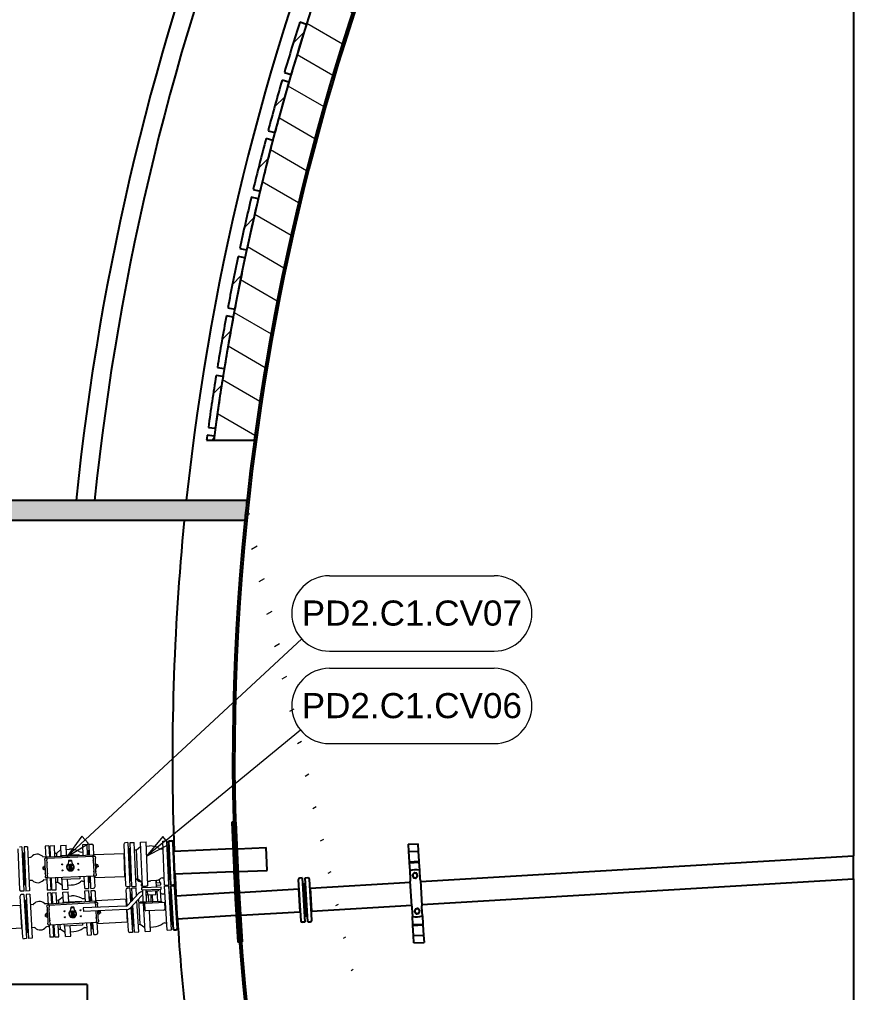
# Model space of a CAD drawing. Header units: millimetres. Extents: x 0 to 157650, y 0 to 89100.
# Drawn here: x 98378 to 110838, y 59330 to 73861 of the extents above; entities that cross this region are included whole.
import ezdxf

# ---------------------------------------------------------------- set-up
doc = ezdxf.new("R2010")
doc.units = ezdxf.units.MM
doc.header["$LTSCALE"] = 150
for name, color, linetype, lineweight in [('Hatch', 7, 'Continuous', 18), ('Symbol', 7, 'Continuous', 18), ('Visible', 7, 'Continuous', 25)]:
    doc.layers.add(name, color=color, linetype=linetype, lineweight=lineweight)
doc.layers.add('P_Biomass (BM)', color=150, linetype='Continuous', lineweight=18, true_color=0x007fff)
doc.styles.add('Note Text', font='arial.ttf')
pattern_1 = [(30.00002, (0, 0), (-238.1252, 412.4445), [])]
pattern_2 = [(45, (0, 0), (-336.7596, 336.7596), [])]

# ---------------------------------------------------------------- blocks, each defined once
blk = doc.blocks.new('Balloon28')
at = {"layer": 'Symbol'}
for p, q in [((686.726, 427.81), (703.137, 427.81)), ((670.456, 410.688), (683.831, 421.68)), ((686.726, 420.31), (703.137, 420.31)), ((670.139, 411.074), (668.525, 409.1)), ((670.774, 410.301), (670.139, 411.074)), ((670.456, 410.688), (668.525, 409.1)), ((668.525, 409.1), (670.774, 410.301))]:
    blk.add_line(p, q, dxfattribs=at)
at = {"layer": 'Symbol', "flags": 128}
blk.add_lwpolyline([(670.139, 411.074), (668.525, 409.1), (670.774, 410.301), (670.139, 411.074)], dxfattribs=at)
at = {"layer": 'Symbol'}
for centre, start, end in [((686.726, 424.06), 90, 270), ((703.137, 424.06), 270, 90)]:
    blk.add_arc(centre, 3.75, start, end, dxfattribs=at)
blk.add_solid([(670.139, 411.074), (668.525, 409.1), (670.774, 410.301), (670.139, 411.074)], dxfattribs=at)
at = {"layer": 'Symbol', "insert": (694.932, 424.08), "char_height": 2.5, "attachment_point": 5, "style": 'Note Text'}
blk.add_mtext('PD2.C1.CV06', dxfattribs=at)
blk = doc.blocks.new('Balloon29')
at = {"layer": 'Symbol'}
for p, q in [((686.726, 437.025), (703.137, 437.025)), ((662.395, 410.739), (683.983, 430.735)), ((686.726, 429.525), (703.137, 429.525)), ((662.055, 411.106), (660.561, 409.041)), ((662.734, 410.373), (662.055, 411.106)), ((662.395, 410.739), (660.561, 409.041)), ((660.561, 409.041), (662.734, 410.373))]:
    blk.add_line(p, q, dxfattribs=at)
at = {"layer": 'Symbol', "flags": 128}
blk.add_lwpolyline([(662.055, 411.106), (660.561, 409.041), (662.734, 410.373), (662.055, 411.106)], dxfattribs=at)
at = {"layer": 'Symbol'}
for centre, start, end in [((686.726, 433.275), 90, 270), ((703.137, 433.275), 270, 90)]:
    blk.add_arc(centre, 3.75, start, end, dxfattribs=at)
blk.add_solid([(662.055, 411.106), (660.561, 409.041), (662.734, 410.373), (662.055, 411.106)], dxfattribs=at)
at = {"layer": 'Symbol', "insert": (694.932, 433.296), "char_height": 2.5, "attachment_point": 5, "style": 'Note Text'}
blk.add_mtext('PD2.C1.CV07', dxfattribs=at)

msp = doc.modelspace()

# ---------------------------------------------------------------- hatches: boundary and pattern name
at = {"layer": 'Hatch'}
h = msp.add_hatch(dxfattribs=at)
h.set_pattern_fill('ANSI31', color=256, scale=3810, angle=105.0002, style=0)
h.set_pattern_definition([(150.00025, (0, 0), (-238.1232, -412.4456), [])])
edge = h.paths.add_edge_path()
edge.add_line((101280, 67580), (101886, 67580))
edge.add_ellipse((137413, 62780), major_axis=(-35527, 4800), ratio=1, start_angle=327.8311, end_angle=360, ccw=False)
edge.add_line((109895, 85758), (109118, 85758))
edge.add_ellipse((137413, 62780), major_axis=(-22978, -28295), ratio=1, start_angle=270, end_angle=270.0533)
edge.add_ellipse((137413, 62780), major_axis=(-22952, -28316), ratio=1, start_angle=270, end_angle=270.1886)
edge.add_ellipse((137413, 62780), major_axis=(-22859, -28392), ratio=1, start_angle=270, end_angle=271.2287)
edge.add_ellipse((137413, 62780), major_axis=(-22245, -28875), ratio=1, start_angle=270, end_angle=270.1886)
edge.add_ellipse((137413, 62780), major_axis=(-22149, -28948), ratio=1, start_angle=270, end_angle=271.2287)
edge.add_ellipse((137413, 62780), major_axis=(-21524, -29417), ratio=1, start_angle=270, end_angle=270.1886)
edge.add_ellipse((137413, 62780), major_axis=(-21427, -29487), ratio=1, start_angle=270, end_angle=271.2287)
edge.add_ellipse((137413, 62780), major_axis=(-20789, -29940), ratio=1, start_angle=270, end_angle=270.1886)
edge.add_ellipse((137413, 62780), major_axis=(-30008, 20691), ratio=1, start_angle=0, end_angle=1.2287)
edge.add_ellipse((137413, 62780), major_axis=(-30445, 20043), ratio=1, start_angle=0, end_angle=0.1886)
edge.add_ellipse((137413, 62780), major_axis=(-19942, -30511), ratio=1, start_angle=270, end_angle=271.2287)
edge.add_ellipse((137413, 62780), major_axis=(-19283, -30931), ratio=1, start_angle=270, end_angle=270.1886)
edge.add_ellipse((137413, 62780), major_axis=(-19181, -30995), ratio=1, start_angle=270, end_angle=271.2287)
edge.add_ellipse((137413, 62780), major_axis=(-31399, 18512), ratio=1, start_angle=0, end_angle=0.1886)
edge.add_ellipse((137413, 62780), major_axis=(-18409, -31460), ratio=1, start_angle=270, end_angle=271.2287)
edge.add_ellipse((137413, 62780), major_axis=(-17730, -31847), ratio=1, start_angle=270, end_angle=270.1886)
edge.add_ellipse((137413, 62780), major_axis=(-17625, -31905), ratio=1, start_angle=270, end_angle=271.2287)
edge.add_ellipse((137413, 62780), major_axis=(-16937, -32276), ratio=1, start_angle=270, end_angle=270.1886)
edge.add_ellipse((137413, 62780), major_axis=(-16831, -32332), ratio=1, start_angle=270, end_angle=271.2287)
edge.add_ellipse((137413, 62780), major_axis=(-16133, -32685), ratio=1, start_angle=270, end_angle=270.1886)
edge.add_ellipse((137413, 62780), major_axis=(-16026, -32738), ratio=1, start_angle=270, end_angle=271.2287)
edge.add_ellipse((137413, 62780), major_axis=(-15320, -33074), ratio=1, start_angle=270, end_angle=270.1886)
edge.add_ellipse((137413, 62780), major_axis=(-15211, -33124), ratio=1, start_angle=270, end_angle=271.2287)
edge.add_ellipse((137413, 62780), major_axis=(-33443, 14497), ratio=1, start_angle=0, end_angle=0.1886)
edge.add_ellipse((137413, 62780), major_axis=(-14387, -33491), ratio=1, start_angle=270, end_angle=271.2287)
edge.add_ellipse((137413, 62780), major_axis=(-13666, -33791), ratio=1, start_angle=270, end_angle=270.1886)
edge.add_ellipse((137413, 62780), major_axis=(-13554, -33836), ratio=1, start_angle=270, end_angle=271.2287)
edge.add_ellipse((137413, 62780), major_axis=(-12826, -34119), ratio=1, start_angle=270, end_angle=270.1886)
edge.add_ellipse((137413, 62780), major_axis=(-12713, -34161), ratio=1, start_angle=270, end_angle=271.2287)
edge.add_ellipse((137413, 62780), major_axis=(-11978, -34426), ratio=1, start_angle=270, end_angle=270.1886)
edge.add_ellipse((137413, 62780), major_axis=(-11864, -34465), ratio=1, start_angle=270, end_angle=271.2287)
edge.add_ellipse((137413, 62780), major_axis=(-11123, -34712), ratio=1, start_angle=270, end_angle=270.1886)
edge.add_ellipse((137413, 62780), major_axis=(-11008, -34748), ratio=1, start_angle=270, end_angle=271.2287)
edge.add_ellipse((137413, 62780), major_axis=(-10261, -34976), ratio=1, start_angle=270, end_angle=270.1886)
edge.add_ellipse((137413, 62780), major_axis=(-10145, -35010), ratio=1, start_angle=270, end_angle=271.2287)
edge.add_ellipse((137413, 62780), major_axis=(-9392, -35219), ratio=1, start_angle=270, end_angle=270.1886)
edge.add_ellipse((137413, 62780), major_axis=(-9276, -35250), ratio=1, start_angle=270, end_angle=271.2287)
edge.add_ellipse((137413, 62780), major_axis=(-35441, 8518), ratio=1, start_angle=0, end_angle=0.1886)
edge.add_ellipse((137413, 62780), major_axis=(-8402, -35468), ratio=1, start_angle=270, end_angle=271.2287)
edge.add_ellipse((137413, 62780), major_axis=(-7639, -35640), ratio=1, start_angle=270, end_angle=270.1886)
edge.add_ellipse((137413, 62780), major_axis=(-35665, 7522), ratio=1, start_angle=0, end_angle=1.2287)
edge.add_ellipse((137413, 62780), major_axis=(-35819, 6755), ratio=1, start_angle=0, end_angle=0.1886)
edge.add_ellipse((137413, 62780), major_axis=(-6637, -35841), ratio=1, start_angle=270, end_angle=271.2287)
edge.add_ellipse((137413, 62780), major_axis=(-5867, -35975), ratio=1, start_angle=270, end_angle=270.1886)
edge.add_ellipse((137413, 62780), major_axis=(-35994, 5749), ratio=1, start_angle=0, end_angle=1.2287)
edge.add_ellipse((137413, 62780), major_axis=(-4976, -36109), ratio=1, start_angle=270, end_angle=270.1886)
edge.add_ellipse((137413, 62780), major_axis=(-4857, -36125), ratio=1, start_angle=270, end_angle=270.0901)
h = msp.add_hatch(dxfattribs=at)
h.set_pattern_fill('ANSI31', color=256, scale=3810, angle=-15, style=0)
h.set_pattern_definition(pattern_1)
edge = h.paths.add_edge_path()
edge.add_line((101788, 66792), (101818, 66789))
edge.add_ellipse((137413, 62780), major_axis=(4009, 35595), ratio=1, start_angle=56.5225, end_angle=90, ccw=False)
edge.add_line((109934, 85758), (109895, 85758))
edge.add_ellipse((137413, 62780), major_axis=(-22978, -27518), ratio=1, start_angle=270, end_angle=302.1689)
edge.add_ellipse((137413, 62780), major_axis=(-4800, -35527), ratio=1, start_angle=270, end_angle=271.2686)
h = msp.add_hatch(dxfattribs=at)
h.set_pattern_fill('ANSI31', color=256, scale=3810, style=0)
h.set_pattern_definition(pattern_2)
edge = h.paths.add_edge_path()
edge.add_ellipse((137413, 62780), major_axis=(-11040, -34848), ratio=1, start_angle=270, end_angle=271.2292)
edge.add_line((102336, 73070), (102437, 73041))
edge.add_ellipse((137413, 62780), major_axis=(10261, 34976), ratio=1, start_angle=88.7713, end_angle=90, ccw=False)
edge.add_line((102665, 73788), (102565, 73820))
h = msp.add_hatch(dxfattribs=at)
h.set_pattern_fill('ANSI31', color=256, scale=3810, style=0)
h.set_pattern_definition(pattern_2)
edge = h.paths.add_edge_path()
edge.add_ellipse((137413, 62780), major_axis=(-35110, 10175), ratio=1, start_angle=0, end_angle=1.2292)
edge.add_line((102092, 72199), (102194, 72172))
edge.add_ellipse((137413, 62780), major_axis=(9392, 35219), ratio=1, start_angle=88.7713, end_angle=90, ccw=False)
edge.add_line((102403, 72925), (102303, 72955))
h = msp.add_hatch(dxfattribs=at)
h.set_pattern_fill('ANSI31', color=256, scale=3810, style=0)
h.set_pattern_definition(pattern_2)
edge = h.paths.add_edge_path()
edge.add_ellipse((137413, 62780), major_axis=(-9303, -35351), ratio=1, start_angle=270, end_angle=271.2292)
edge.add_line((101870, 71323), (101972, 71298))
edge.add_ellipse((137413, 62780), major_axis=(-35441, 8518), ratio=1, start_angle=358.7713, end_angle=360, ccw=False)
edge.add_line((102163, 72056), (102062, 72083))
h = msp.add_hatch(dxfattribs=at)
h.set_pattern_fill('ANSI31', color=256, scale=3810, style=0)
h.set_pattern_definition(pattern_2)
edge = h.paths.add_edge_path()
edge.add_ellipse((137413, 62780), major_axis=(-8426, -35571), ratio=1, start_angle=270, end_angle=271.2292)
edge.add_line((101670, 70441), (101772, 70419))
edge.add_ellipse((137413, 62780), major_axis=(7639, 35640), ratio=1, start_angle=88.7713, end_angle=90, ccw=False)
edge.add_line((101944, 71182), (101842, 71206))
h = msp.add_hatch(dxfattribs=at)
h.set_pattern_fill('ANSI31', color=256, scale=3810, style=0)
h.set_pattern_definition(pattern_2)
edge = h.paths.add_edge_path()
edge.add_ellipse((137413, 62780), major_axis=(-7544, -35768), ratio=1, start_angle=270, end_angle=271.2292)
edge.add_line((101491, 69555), (101594, 69535))
edge.add_ellipse((137413, 62780), major_axis=(6755, 35819), ratio=1, start_angle=88.7713, end_angle=90, ccw=False)
edge.add_line((101747, 70302), (101645, 70324))
h = msp.add_hatch(dxfattribs=at)
h.set_pattern_fill('ANSI31', color=256, scale=3810, style=0)
h.set_pattern_definition(pattern_2)
edge = h.paths.add_edge_path()
edge.add_ellipse((137413, 62780), major_axis=(-6657, -35944), ratio=1, start_angle=270, end_angle=271.2292)
edge.add_line((101335, 68664), (101438, 68647))
edge.add_ellipse((137413, 62780), major_axis=(5867, 35975), ratio=1, start_angle=88.7713, end_angle=90, ccw=False)
edge.add_line((101572, 69417), (101469, 69437))
h = msp.add_hatch(dxfattribs=at)
h.set_pattern_fill('ANSI31', color=256, scale=3810, style=0)
h.set_pattern_definition(pattern_2)
edge = h.paths.add_edge_path()
edge.add_ellipse((137413, 62780), major_axis=(-5766, -36097), ratio=1, start_angle=270, end_angle=271.2292)
edge.add_line((101200, 67770), (101304, 67756))
edge.add_ellipse((137413, 62780), major_axis=(4976, 36109), ratio=1, start_angle=88.7713, end_angle=90, ccw=False)
edge.add_line((101419, 68529), (101315, 68546))
h = msp.add_hatch(dxfattribs=at)
h.set_pattern_fill('ANSI31', color=256, scale=3810, style=0)
h.set_pattern_definition(pattern_2)
edge = h.paths.add_edge_path()
edge.add_line((101288, 67637), (101184, 67651))
edge.add_ellipse((137413, 62780), major_axis=(-4871, -36229), ratio=1, start_angle=270, end_angle=270.1122)
edge.add_line((101174, 67580), (101280, 67580))
edge.add_ellipse((137413, 62780), major_axis=(4800, 36133), ratio=1, start_angle=89.9099, end_angle=90, ccw=False)
h = msp.add_hatch(dxfattribs=at)
h.set_pattern_fill('ANSI31', color=256, scale=3810, angle=-15, style=0)
h.set_pattern_definition(pattern_1)
edge = h.paths.add_edge_path()
edge.add_line((108123, 42160), (108087, 42160))
edge.add_ellipse((137413, 62780), major_axis=(19200, -30275), ratio=1, start_angle=270, end_angle=272.7303, ccw=False)
edge.add_ellipse((137413, 62780), major_axis=(18900, -30463), ratio=1, start_angle=270, end_angle=270.566, ccw=False)
edge.add_ellipse((137413, 62780), major_axis=(-3600, -35669), ratio=1, start_angle=270, end_angle=307.5795, ccw=False)
edge.add_ellipse((137413, 62780), major_axis=(-3900, -35637), ratio=1, start_angle=270, end_angle=270.4821, ccw=False)
edge.add_ellipse((137413, 62780), major_axis=(-4012, -35625), ratio=1, start_angle=270, end_angle=270.1805, ccw=False)
edge.add_line((101788, 66792), (101818, 66789))
edge.add_ellipse((137413, 62780), major_axis=(-20620, 29289), ratio=1, start_angle=48.4278, end_angle=90)
h = msp.add_hatch(dxfattribs=at)
h.set_pattern_fill('AR-CONC', color=256, scale=80.749152, angle=135.0002, style=0)
h.set_pattern_definition([(185.0002, (0, 0), (-373.7144, 445.3722), [60.562, -666.1805]), (130.0002, (0, 0), (-350.2622, -508.7146), [48.4495, -532.9444]), (235.45165, (-31.14, 37.1), (-723.9767, -63.3424), [51.4697, -566.1663]), (181.1844, (-114.2, -114.2), (-514.8703, 703.883), [90.843, -999.271]), (231.63585, (-157.1, -55.5), (-1089.8807, -22.533), [77.2045, -849.25]), (126.1844, (-114.2, -114.2), (-1089.8806, -22.533), [72.674, -799.4166]), (156.0002, (-142.75, -28.55), (-110.9373, 570.7116), [60.562, -666.1805]), (101.0002, (-142.75, -28.55), (-552.976, -275.1213), [48.4495, -532.9444]), (206.45166, (-152, 19), (-663.9133, 295.5903), [51.4697, -566.1663]), (172.50021, (0, 0), (-197.01904, -183.1343), [0, -526.4845, 0, -541.0193, 0, -534.9631]), (142.5002, (0, 0), (-375.41017, -74.9955), [0, -308.4618, 0, -514.3721, 0, -203.8916]), (102.50021, (127.33, -127.33), (-291.9261, 317.68076), [0, -201.8729, 0, -629.8434, 0, -835.7537]), (92.5002, (184.43, -184.43), (-390.1485, 275.8296), [0, -262.4347, 0, -418.2806, 0, -593.5063])])
edge = h.paths.add_edge_path()
edge.add_line((101744, 66380), (82332, 66380))
edge.add_ellipse((46663, 62780), major_axis=(3900, -35637), ratio=1, start_angle=89.5179, end_angle=90)
edge.add_line((82300, 66680), (101776, 66680))
edge.add_ellipse((137413, 62780), major_axis=(3600, 35669), ratio=1, start_angle=89.5179, end_angle=90)

# ---------------------------------------------------------------- linework, layer by layer
at = {"layer": 'P_Biomass (BM)'}
for p, q in [((98355, 61477), (98381, 60866)), ((98416, 61504), (98378, 61502)), ((98416, 61504), (98443, 60844)), ((98501, 61507), (98447, 61505)), ((98447, 61505), (98475, 60846)), ((98501, 61507), (98529, 60848)), ((98819, 61520), (98765, 61518)), ((98765, 61518), (98773, 61335)), ((98819, 61520), (98826, 61356)), ((98837, 61521), (98900, 61524)), ((98844, 61356), (98837, 61521)), ((98907, 61359), (98900, 61524)), ((98996, 61528), (99077, 61531)), ((99002, 61378), (98996, 61528)), ((99083, 61381), (99077, 61531)), ((99079, 61468), (99128, 61470)), ((99326, 61541), (99389, 61544)), ((99332, 61376), (99326, 61541)), ((99395, 61379), (99389, 61544)), ((99420, 61545), (99458, 61547)), ((99427, 61380), (99420, 61545)), ((99489, 61365), (99483, 61524)), ((99938, 61543), (99963, 60931)), ((99999, 61569), (99961, 61567)), ((99999, 61569), (100026, 60910)), ((100014, 61477), (100034, 61003)), ((100025, 61477), (100014, 61477)), ((100025, 61474), (100034, 61480)), ((100025, 61477), (100044, 61003)), ((100030, 61570), (100093, 61573)), ((100057, 60911), (100030, 61570)), ((100120, 60913), (100093, 61573)), ((100128, 61462), (100192, 61514)), ((100189, 61577), (100270, 61580)), ((100216, 60917), (100189, 61577)), ((100297, 60926), (100270, 61580)), ((100272, 61517), (100321, 61519)), ((100493, 61477), (100523, 61478)), ((100519, 61590), (100582, 61593)), ((100546, 60931), (100519, 61590)), ((100609, 60934), (100582, 61593)), ((100595, 61498), (100585, 61502)), ((98442, 61412), (98432, 61411)), ((98432, 61411), (98451, 60938)), ((98442, 61412), (98462, 60938)), ((98453, 61381), (98444, 61380)), ((98508, 61349), (98550, 61351)), ((98730, 61358), (98772, 61360)), ((98757, 61307), (98756, 61329)), ((98787, 61336), (98761, 61335)), ((99478, 61382), (98786, 61354)), ((98787, 61348), (98786, 61354)), ((99479, 61361), (98787, 61333)), ((98787, 61333), (98787, 61348)), ((98787, 61333), (98788, 61314)), ((98787, 61333), (98788, 61314)), ((98833, 61396), (98824, 61396)), ((98832, 61425), (98841, 61430)), ((98835, 61356), (98832, 61425)), ((98905, 61411), (98935, 61413)), ((98935, 61413), (98999, 61465)), ((98937, 61360), (98935, 61413)), ((98997, 61378), (99267, 61389)), ((98997, 61363), (98997, 61378)), ((99267, 61389), (99267, 61374)), ((99300, 61428), (99330, 61429)), ((99402, 61448), (99392, 61453)), ((99401, 61451), (99412, 61452)), ((99404, 61379), (99401, 61451)), ((99415, 61380), (99412, 61452)), ((99478, 61382), (99478, 61377)), ((99479, 61361), (99478, 61377)), ((99479, 61364), (99505, 61366)), ((99480, 61342), (99479, 61361)), ((99480, 61342), (99479, 61361)), ((99480, 61342), (99482, 61303)), ((99480, 61342), (99482, 61303)), ((99488, 61389), (99941, 61408)), ((99488, 61389), (99491, 61389)), ((99492, 61365), (99491, 61389)), ((99511, 61360), (99512, 61338)), ((99514, 61299), (99512, 61338)), ((99941, 61408), (99955, 61065)), ((99944, 61408), (99941, 61408)), ((99955, 61065), (99941, 61408)), ((100098, 61461), (100128, 61462)), ((100146, 61027), (100128, 61462)), ((98742, 61202), (98726, 61201)), ((98726, 61201), (98728, 61171)), ((98760, 61214), (98742, 61213)), ((98743, 61187), (98742, 61213)), ((98761, 61188), (98743, 61187)), ((98744, 61161), (98743, 61187)), ((98757, 61307), (98758, 61267)), ((98758, 61265), (98758, 61267)), ((98758, 61265), (98765, 61111)), ((98790, 61274), (98788, 61314)), ((98790, 61274), (98788, 61314)), ((98790, 61266), (98790, 61274)), ((98790, 61274), (98790, 61266)), ((98796, 61112), (98790, 61266)), ((98796, 61112), (98790, 61266)), ((99110, 61296), (99104, 61249)), ((99110, 61246), (99116, 61295)), ((99114, 61231), (99116, 61174)), ((99154, 61303), (99116, 61301)), ((99116, 61295), (99154, 61297)), ((99133, 61210), (99132, 61240)), ((99135, 61166), (99133, 61196)), ((99144, 61241), (99145, 61210)), ((99145, 61197), (99147, 61167)), ((99154, 61297), (99165, 61248)), ((99170, 61252), (99160, 61298)), ((99164, 61176), (99162, 61233)), ((99482, 61303), (99482, 61295)), ((99482, 61295), (99482, 61303)), ((99482, 61295), (99488, 61141)), ((99482, 61295), (99488, 61141)), ((99514, 61299), (99514, 61296)), ((99520, 61142), (99514, 61296)), ((99516, 61245), (99534, 61246)), ((99517, 61219), (99535, 61220)), ((99518, 61193), (99536, 61194)), ((99535, 61220), (99534, 61246)), ((99551, 61235), (99535, 61235)), ((99536, 61194), (99535, 61220)), ((99552, 61205), (99536, 61205)), ((99551, 61235), (99552, 61205)), ((98744, 61172), (98728, 61171)), ((98763, 61162), (98744, 61161)), ((98765, 61108), (98765, 61111)), ((98765, 61108), (98766, 61069)), ((98767, 61047), (98766, 61069)), ((98799, 61042), (98774, 61041)), ((98785, 61042), (98792, 60859)), ((98797, 61104), (98796, 61112)), ((98796, 61112), (98797, 61104)), ((98798, 61064), (98797, 61104)), ((98798, 61064), (98797, 61104)), ((98798, 61064), (98799, 61042)), ((98798, 61064), (98799, 61042)), ((98799, 61042), (99491, 61071)), ((98839, 61044), (98846, 60861)), ((98851, 60957), (98848, 61044)), ((98864, 60862), (98857, 61045)), ((98927, 60864), (98920, 61047)), ((98953, 60978), (98950, 61048)), ((99012, 61018), (99010, 61051)), ((99280, 61062), (99281, 61029)), ((99353, 60882), (99345, 61065)), ((99416, 60884), (99408, 61067)), ((99421, 60978), (99417, 61068)), ((99431, 60978), (99428, 61068)), ((99447, 60886), (99440, 61069)), ((99488, 61141), (99489, 61133)), ((99489, 61133), (99488, 61141)), ((99489, 61133), (99490, 61093)), ((99489, 61133), (99490, 61093)), ((99491, 61071), (99490, 61093)), ((99491, 61071), (99490, 61093)), ((99491, 61071), (99517, 61072)), ((99508, 60912), (99501, 61071)), ((99502, 61047), (99955, 61065)), ((99502, 61047), (99505, 61047)), ((99505, 61047), (99504, 61071)), ((99520, 61142), (99520, 61139)), ((99522, 61100), (99520, 61139)), ((99522, 61100), (99523, 61078)), ((99958, 61065), (99955, 61065)), ((100511, 61042), (100541, 61043)), ((98462, 60938), (98451, 60938)), ((98469, 60970), (98460, 60970)), ((98522, 61006), (98564, 61008)), ((98744, 61015), (98786, 61017)), ((98850, 60986), (98841, 60985)), ((98851, 60957), (98860, 60952)), ((98923, 60977), (98953, 60978)), ((98953, 60978), (99021, 60931)), ((99281, 61029), (99012, 61018)), ((99023, 60868), (99017, 61018)), ((99104, 60872), (99098, 61022)), ((99101, 60935), (99150, 60937)), ((99318, 60993), (99348, 60994)), ((99421, 60981), (99412, 60975)), ((99421, 60978), (99431, 60978)), ((99447, 60886), (99485, 60887)), ((100026, 60910), (99988, 60908)), ((100027, 60888), (99989, 60886)), ((100027, 60888), (100039, 60678)), ((100044, 61003), (100034, 61003)), ((100044, 61006), (100053, 61002)), ((100057, 60911), (100120, 60913)), ((100058, 60890), (100121, 60893)), ((100069, 60711), (100058, 60890)), ((100116, 61026), (100146, 61027)), ((100128, 60775), (100121, 60893)), ((100148, 61003), (100122, 61026)), ((100146, 61027), (100213, 60980)), ((100215, 60952), (100197, 60950)), ((100197, 60950), (100198, 60921)), ((100198, 60921), (100216, 60922)), ((100494, 60906), (100200, 60894)), ((100200, 60894), (100201, 60864)), ((100211, 60951), (100210, 60981)), ((100212, 60981), (100211, 60981)), ((100216, 60917), (100268, 60920)), ((100217, 60899), (100269, 60902)), ((100217, 60895), (100217, 60899)), ((100269, 60897), (100268, 60920)), ((100268, 60920), (100268, 60911)), ((100421, 61001), (100343, 60997)), ((100425, 60904), (100421, 61001)), ((100421, 60989), (100426, 60990)), ((100490, 60968), (100422, 60964)), ((100423, 60934), (100492, 60938)), ((100424, 60919), (100425, 60904)), ((100427, 60964), (100425, 61002)), ((100475, 60967), (100472, 61025)), ((100492, 60938), (100490, 60968)), ((100495, 60876), (100494, 60906)), ((100546, 60931), (100609, 60934)), ((100546, 60919), (100609, 60922)), ((100586, 60260), (100546, 60919)), ((100614, 61030), (100605, 61024)), ((100648, 60264), (100609, 60922)), ((98386, 60766), (98422, 60155)), ((98443, 60844), (98406, 60843)), ((98446, 60794), (98408, 60792)), ((98446, 60794), (98485, 60135)), ((98529, 60848), (98475, 60846)), ((98531, 60799), (98477, 60796)), ((98477, 60796), (98516, 60137)), ((98531, 60799), (98570, 60140)), ((98846, 60861), (98792, 60859)), ((98848, 60818), (98795, 60814)), ((98795, 60814), (98805, 60632)), ((98848, 60818), (98858, 60653)), ((98864, 60862), (98927, 60864)), ((98866, 60819), (98929, 60823)), ((98876, 60654), (98866, 60819)), ((98939, 60658), (98929, 60823)), ((98966, 60712), (99029, 60765)), ((99023, 60868), (99104, 60872)), ((99025, 60828), (99106, 60833)), ((99034, 60678), (99025, 60828)), ((99115, 60683), (99106, 60833)), ((99110, 60770), (99158, 60773)), ((99353, 60882), (99416, 60884)), ((99355, 60848), (99417, 60852)), ((99364, 60683), (99355, 60848)), ((99427, 60687), (99417, 60852)), ((99432, 60756), (99423, 60761)), ((99432, 60759), (99442, 60760)), ((99436, 60687), (99432, 60759)), ((99447, 60688), (99442, 60760)), ((99449, 60853), (99486, 60856)), ((99459, 60689), (99449, 60853)), ((99521, 60674), (99512, 60833)), ((99967, 60860), (99981, 60623)), ((100158, 60807), (99997, 60633)), ((100197, 60770), (100037, 60596)), ((100044, 60796), (100051, 60691)), ((100055, 60796), (100044, 60796)), ((100055, 60793), (100064, 60799)), ((100055, 60796), (100060, 60701)), ((100128, 60781), (100134, 60781)), ((100201, 60864), (100495, 60876)), ((100216, 60865), (100223, 60681)), ((100264, 60867), (100271, 60683)), ((100454, 60849), (100265, 60841)), ((100283, 60838), (100265, 60837)), ((100285, 60784), (100267, 60783)), ((100283, 60838), (100283, 60842)), ((100417, 60788), (100285, 60782)), ((100285, 60782), (100285, 60784)), ((100311, 60684), (100305, 60783)), ((100339, 60784), (100343, 60685)), ((100363, 60785), (100367, 60686)), ((100417, 60788), (100415, 60848)), ((100415, 60836), (100429, 60837)), ((100428, 60848), (100429, 60837)), ((100433, 60848), (100440, 60689)), ((100454, 60849), (100453, 60875)), ((100480, 60876), (100488, 60691)), ((100523, 60805), (100553, 60806)), ((100624, 60827), (100615, 60832)), ((98394, 60632), (98158, 60618)), ((98391, 60632), (98411, 60289)), ((98394, 60632), (98391, 60632)), ((98463, 60702), (98491, 60228)), ((98474, 60702), (98463, 60702)), ((98474, 60702), (98502, 60229)), ((98484, 60671), (98475, 60671)), ((98582, 60643), (98540, 60641)), ((98804, 60656), (98762, 60654)), ((98790, 60603), (98789, 60625)), ((98790, 60603), (98792, 60564)), ((98820, 60633), (98794, 60631)), ((99510, 60692), (98819, 60651)), ((98819, 60645), (98819, 60651)), ((98820, 60630), (98819, 60645)), ((99511, 60671), (98820, 60630)), ((98820, 60630), (98821, 60610)), ((98820, 60630), (98821, 60610)), ((98824, 60571), (98821, 60610)), ((98824, 60571), (98821, 60610)), ((98865, 60694), (98856, 60693)), ((98863, 60722), (98872, 60728)), ((98867, 60654), (98863, 60722)), ((98936, 60710), (98966, 60712)), ((98969, 60660), (98966, 60712)), ((99029, 60678), (99298, 60694)), ((99030, 60663), (99029, 60678)), ((99144, 60599), (99138, 60552)), ((99144, 60548), (99150, 60598)), ((99187, 60606), (99149, 60604)), ((99150, 60598), (99188, 60600)), ((99188, 60600), (99199, 60552)), ((99205, 60556), (99193, 60602)), ((99298, 60694), (99299, 60679)), ((99331, 60734), (99361, 60735)), ((99974, 60622), (99331, 60596)), ((99510, 60692), (99510, 60686)), ((99511, 60671), (99510, 60686)), ((99511, 60674), (99537, 60675)), ((99512, 60652), (99511, 60671)), ((99512, 60652), (99511, 60671)), ((99512, 60652), (99515, 60612)), ((99512, 60652), (99515, 60612)), ((99515, 60612), (99515, 60604)), ((99515, 60604), (99515, 60612)), ((99515, 60604), (99515, 60603)), ((99515, 60604), (99515, 60603)), ((99972, 60726), (99520, 60699)), ((99520, 60699), (99523, 60699)), ((99524, 60675), (99523, 60699)), ((99543, 60670), (99544, 60648)), ((99547, 60608), (99544, 60648)), ((99547, 60608), (99547, 60606)), ((99547, 60605), (99547, 60606)), ((99972, 60726), (99978, 60623)), ((99975, 60726), (99972, 60726)), ((99978, 60623), (99972, 60726)), ((100044, 60604), (100066, 60229)), ((100055, 60616), (100072, 60322)), ((100065, 60627), (100083, 60323)), ((100097, 60231), (100073, 60636)), ((100160, 60235), (100133, 60700)), ((100184, 60349), (100161, 60731)), ((100244, 60681), (100181, 60679)), ((100181, 60679), (100181, 60664)), ((100245, 60666), (100181, 60664)), ((100256, 60240), (100231, 60666)), ((100257, 60682), (100244, 60681)), ((100244, 60681), (100245, 60666)), ((100269, 60667), (100245, 60666)), ((100246, 60666), (100251, 60563)), ((100257, 60682), (100269, 60682)), ((100474, 60691), (100269, 60682)), ((100269, 60667), (100546, 60679)), ((100474, 60691), (100485, 60691)), ((100499, 60692), (100485, 60691)), ((100499, 60692), (100499, 60677)), ((100546, 60679), (100551, 60575)), ((98777, 60498), (98762, 60497)), ((98762, 60497), (98763, 60467)), ((98779, 60468), (98763, 60467)), ((98795, 60510), (98777, 60509)), ((98778, 60483), (98777, 60509)), ((98797, 60484), (98778, 60483)), ((98780, 60457), (98778, 60483)), ((98798, 60458), (98780, 60457)), ((98792, 60561), (98792, 60564)), ((98792, 60561), (98801, 60407)), ((98824, 60563), (98824, 60571)), ((98824, 60571), (98824, 60563)), ((98833, 60409), (98824, 60563)), ((98833, 60409), (98824, 60563)), ((99149, 60534), (99152, 60476)), ((99168, 60513), (99166, 60543)), ((99170, 60469), (99169, 60499)), ((99178, 60544), (99180, 60514)), ((99181, 60500), (99182, 60470)), ((99200, 60479), (99196, 60537)), ((99331, 60596), (99333, 60542)), ((99977, 60568), (99333, 60542)), ((99518, 60549), (99524, 60450)), ((99518, 60549), (99524, 60450)), ((99556, 60452), (99550, 60551)), ((99552, 60529), (99570, 60530)), ((99553, 60503), (99572, 60504)), ((99556, 60452), (99556, 60449)), ((99570, 60530), (99569, 60551)), ((99585, 60546), (99569, 60545)), ((99572, 60504), (99570, 60530)), ((99587, 60516), (99571, 60515)), ((99585, 60546), (99587, 60516)), ((99981, 60569), (99992, 60383)), ((99992, 60383), (99981, 60569)), ((99984, 60569), (100003, 60249)), ((100536, 60560), (100266, 60549)), ((100337, 60245), (100319, 60551)), ((98824, 60314), (98782, 60311)), ((98802, 60405), (98801, 60407)), ((98802, 60405), (98804, 60365)), ((98805, 60343), (98804, 60365)), ((98837, 60339), (98812, 60338)), ((98823, 60338), (98834, 60156)), ((98834, 60401), (98833, 60409)), ((98833, 60409), (98834, 60401)), ((98836, 60361), (98834, 60401)), ((98836, 60361), (98834, 60401)), ((98836, 60361), (98837, 60339)), ((98836, 60361), (98837, 60339)), ((98837, 60339), (99529, 60380)), ((98877, 60342), (98888, 60159)), ((98891, 60255), (98886, 60342)), ((98906, 60160), (98895, 60343)), ((98968, 60164), (98958, 60346)), ((98992, 60278), (98988, 60348)), ((99050, 60319), (99048, 60352)), ((99320, 60335), (99050, 60319)), ((99064, 60169), (99055, 60319)), ((99145, 60174), (99136, 60324)), ((99318, 60368), (99320, 60335)), ((99394, 60189), (99383, 60372)), ((99457, 60193), (99446, 60375)), ((99460, 60286), (99455, 60376)), ((99471, 60287), (99465, 60377)), ((99488, 60195), (99477, 60377)), ((99524, 60450), (99525, 60442)), ((99525, 60442), (99524, 60450)), ((99525, 60442), (99527, 60403)), ((99525, 60442), (99527, 60403)), ((99529, 60380), (99527, 60403)), ((99529, 60380), (99527, 60403)), ((99529, 60380), (99554, 60382)), ((99548, 60222), (99539, 60381)), ((99992, 60383), (99540, 60356)), ((99540, 60356), (99543, 60357)), ((99543, 60357), (99542, 60381)), ((99559, 60410), (99556, 60449)), ((99559, 60410), (99560, 60388)), ((99995, 60384), (99992, 60383)), ((100083, 60323), (100072, 60322)), ((100083, 60326), (100092, 60321)), ((100154, 60347), (100184, 60349)), ((100184, 60349), (100252, 60303)), ((100333, 60308), (100382, 60311)), ((100549, 60370), (100579, 60372)), ((100652, 60360), (100643, 60354)), ((98414, 60290), (98158, 60274)), ((98414, 60290), (98411, 60289)), ((98502, 60229), (98491, 60228)), ((98509, 60261), (98500, 60261)), ((98603, 60301), (98561, 60298)), ((98889, 60284), (98880, 60283)), ((98891, 60255), (98900, 60251)), ((98906, 60160), (98968, 60164)), ((98962, 60276), (98992, 60278)), ((98992, 60278), (99061, 60232)), ((99064, 60169), (99145, 60174)), ((99141, 60237), (99190, 60240)), ((99357, 60299), (99387, 60301)), ((99394, 60189), (99457, 60193)), ((99460, 60289), (99451, 60283)), ((99460, 60286), (99471, 60287)), ((99488, 60195), (99525, 60197)), ((100066, 60229), (100029, 60227)), ((100097, 60231), (100160, 60235)), ((100256, 60240), (100337, 60245)), ((100586, 60260), (100648, 60264)), ((98485, 60135), (98447, 60133)), ((98570, 60140), (98516, 60137)), ((98888, 60159), (98834, 60156))]:
    msp.add_line(p, q, dxfattribs=at)
for centre in [(99017, 61243), (99257, 61253), (99021, 61153), (99261, 61163), (99052, 60544), (99057, 60454), (99291, 60559), (99297, 60469)]:
    msp.add_circle(centre, 7.5, dxfattribs=at)
for centre, radius, start, end in [((99139, 61203), 267, 59.9354, 92.3588), ((99459, 61523), 24, 2.3588, 92.3588), ((99962, 61544), 24, 92.3588, 182.3588), ((100332, 61252), 267, 59.9354, 92.3588), ((100491, 61527), 50.5, 239.9354, 272.3588), ((98412, 61376), 21, 2.3588, 66.9819), ((98526, 61386), 42.6, 304.3, 318.5715), ((98643, 61283), 113, 46.1462, 138.5715), ((98751, 61395), 42.6, 226.1462, 240.4177), ((98762, 61329), 6, 92.3588, 182.3588), ((99298, 61478), 50.5, 239.9354, 272.3588), ((99434, 61418), 21, 117.7358, 182.3588), ((99505, 61360), 6, 2.3588, 92.3588), ((99995, 61441), 21, 2.3588, 66.9819), ((99139, 61203), 57.7, 127.5722, 57.1454), ((99139, 61203), 51.7, 124.9087, 59.8089), ((99116, 61295), 6, 92.3588, 172.184), ((99139, 61203), 37.5, 101.5657, 132.1507), ((99139, 61203), 9, 134.1692, 230.5485), ((99139, 61203), 37.5, 83.1519, 101.5657), ((99139, 61203), 9, 50.5485, 134.1692), ((99139, 61203), 9, 230.5485, 314.1692), ((99139, 61203), 37.5, 52.567, 83.1519), ((99139, 61203), 9, 314.1692, 50.5485), ((99154, 61297), 6, 12.5337, 92.3588), ((98773, 61047), 6, 182.3588, 272.3588), ((99139, 61203), 37.5, 232.567, 263.1519), ((99139, 61203), 37.5, 263.1519, 281.5657), ((99139, 61203), 37.5, 281.5657, 312.1507), ((99517, 61078), 6, 272.3588, 2.3588), ((100012, 61037), 21, 297.7358, 2.3588), ((100332, 61252), 267, 289.3447, 304.7823), ((100513, 60992), 50.5, 92.3588, 124.7823), ((98429, 60971), 21, 297.7358, 2.3588), ((98543, 60971), 42.6, 46.1462, 60.4176), ((98651, 61083), 113, 226.1462, 318.5715), ((98768, 60980), 42.6, 124.3, 138.5715), ((99139, 61203), 267, 272.3588, 304.7823), ((99320, 60943), 50.5, 92.3588, 124.7823), ((99451, 61014), 21, 182.3588, 246.9819), ((99484, 60911), 24, 272.3588, 2.3588), ((99987, 60932), 24, 182.3588, 272.3588), ((100206, 61068), 87, 228.4025, 273.4025), ((98405, 60867), 24, 182.3588, 272.3588), ((98410, 60768), 24, 93.4025, 183.4025), ((99174, 60506), 267, 60.979, 93.4025), ((99465, 60727), 21, 118.7794, 183.4025), ((99488, 60832), 24, 3.4025, 93.4025), ((99991, 60862), 24, 93.4025, 183.4025), ((100025, 60760), 21, 3.4025, 68.0256), ((100222, 60748), 87, 93.044, 137.3588), ((100222, 60748), 33, 94.1654, 137.3588), ((100366, 60577), 267, 75.3661, 76.4167), ((100366, 60577), 267, 60.979, 64.193), ((100520, 60855), 50.5, 240.979, 273.4025), ((98444, 60666), 21, 3.4025, 68.0256), ((98558, 60678), 42.6, 305.3437, 319.6151), ((98676, 60577), 113, 47.1898, 139.6151), ((98782, 60691), 42.6, 227.1898, 241.4613), ((98795, 60625), 6, 93.4025, 183.4025), ((99150, 60598), 6, 93.4025, 173.2276), ((99188, 60600), 6, 13.5774, 93.4025), ((99328, 60784), 50.5, 240.979, 273.4025), ((99537, 60669), 6, 3.4025, 93.4025), ((99973, 60655), 33, 272.3588, 317.3588), ((99973, 60655), 87, 272.3588, 317.3588), ((99174, 60506), 57.7, 128.6159, 58.1891), ((99174, 60506), 51.7, 125.9524, 60.8526), ((99174, 60506), 37.5, 102.6094, 133.1943), ((99174, 60506), 37.5, 233.6107, 264.1956), ((99174, 60506), 9, 135.2128, 231.5922), ((99174, 60506), 37.5, 84.1956, 102.6094), ((99174, 60506), 9, 51.5922, 135.2128), ((99174, 60506), 9, 231.5922, 315.2128), ((99174, 60506), 37.5, 264.1956, 282.6094), ((99174, 60506), 37.5, 53.6107, 84.1956), ((99174, 60506), 9, 315.2128, 51.5922), ((99174, 60506), 37.5, 282.6094, 313.1943), ((100266, 60564), 15, 182.3588, 272.3588), ((100536, 60575), 15, 272.3588, 2.3588), ((98807, 60277), 42.6, 125.3437, 139.6151), ((98811, 60344), 6, 183.4025, 273.4025), ((99489, 60322), 21, 183.4025, 248.0256), ((99554, 60388), 6, 273.4025, 3.4025), ((100049, 60356), 21, 298.7794, 3.4025), ((100366, 60577), 267, 273.4025, 305.826), ((100552, 60320), 50.5, 93.4025, 125.826), ((98468, 60262), 21, 298.7794, 3.4025), ((98582, 60263), 42.6, 47.1898, 61.4613), ((98688, 60378), 113, 227.1898, 319.6151), ((99174, 60506), 267, 273.4025, 305.826), ((99360, 60249), 50.5, 93.4025, 125.826), ((99524, 60221), 24, 273.4025, 3.4025), ((100027, 60251), 24, 183.4025, 273.4025), ((98446, 60157), 24, 183.4025, 273.4025)]:
    msp.add_arc(centre, radius, start, end, dxfattribs=at)
for points in [[(99110, 61246), (99108, 61247), (99106, 61248), (99104, 61249)], [(99165, 61248), (99167, 61249), (99169, 61251), (99170, 61252)], [(99144, 60548), (99142, 60549), (99140, 60551), (99138, 60552)], [(99199, 60552), (99201, 60553), (99203, 60554), (99205, 60556)]]:
    msp.add_open_spline(points, degree=3, dxfattribs=at)
for points, knots in [([(100268, 60920), (100268, 60920), (100268, 60920), (100270, 60920), (100272, 60921), (100276, 60922), (100278, 60922), (100284, 60924), (100287, 60924), (100292, 60926), (100295, 60926), (100297, 60926)], [11.800853, 11.800853, 11.800853, 11.800853, 12.292528, 12.292528, 12.784203, 12.784203, 13.275878, 13.275878, 13.767552, 13.767552, 14.051289, 14.051289, 14.051289, 14.051289]), ([(100294, 60991), (100296, 60991), (100297, 60992), (100303, 60993), (100308, 60994), (100318, 60995), (100323, 60996), (100333, 60997), (100338, 60997), (100343, 60997)], [-1.686697, -1.686697, -1.686697, -1.686697, -1.478624, -1.478624, -0.985749, -0.985749, -0.492875, -0.492875, 0, 0, 0, 0]), ([(100283, 60838), (100283, 60838), (100284, 60837), (100285, 60834), (100286, 60832), (100287, 60828), (100288, 60825), (100289, 60818), (100290, 60814), (100290, 60811)], [4.121279, 4.121279, 4.121279, 4.121279, 4.464527, 4.464527, 4.807775, 4.807775, 5.151407, 5.151407, 5.495038, 5.495038, 5.495038, 5.495038]), ([(100290, 60811), (100290, 60807), (100290, 60804), (100289, 60797), (100289, 60794), (100287, 60789), (100287, 60787), (100286, 60784), (100285, 60784), (100285, 60784)], [0, 0, 0, 0, 0.343632, 0.343632, 0.687263, 0.687263, 1.030511, 1.030511, 1.37376, 1.37376, 1.37376, 1.37376])]:
    msp.add_open_spline(points, degree=3, knots=knots, dxfattribs=at)
at = {"layer": 'Visible', "color": 9, "true_color": 0xc0c0c0}
for p, q in [((110838, 85758), (110838, 61372)), ((102665, 73788), (102565, 73820)), ((102403, 72925), (102303, 72955)), ((102336, 73070), (102437, 73041)), ((102163, 72056), (102062, 72083)), ((102092, 72199), (102194, 72172)), ((101944, 71182), (101842, 71206)), ((101870, 71323), (101972, 71298)), ((101670, 70441), (101772, 70419)), ((101747, 70302), (101645, 70324)), ((101491, 69555), (101594, 69535)), ((101572, 69417), (101469, 69437)), ((101335, 68664), (101438, 68647)), ((101419, 68529), (101315, 68546)), ((101200, 67770), (101304, 67756)), ((101174, 67580), (101280, 67580)), ((101288, 67637), (101184, 67651)), ((101280, 67580), (101886, 67580)), ((101818, 66789), (101788, 66792)), ((101788, 66792), (101818, 66789)), ((101776, 66680), (82300, 66680)), ((101744, 66380), (82332, 66380)), ((101570, 61874), (101552, 61873)), ((101552, 61873), (101599, 60734)), ((101570, 61874), (101617, 60735)), ((101604, 61875), (101618, 61876)), ((101665, 60737), (101618, 61876)), ((100614, 61027), (100594, 61501)), ((100594, 61501), (100603, 61501)), ((100623, 61027), (100603, 61501)), ((100612, 61594), (100649, 61596)), ((100639, 60935), (100612, 61594)), ((100699, 60961), (100674, 61573)), ((101568, 61475), (100681, 61438)), ((101634, 61478), (102066, 61496)), ((102080, 61153), (102066, 61496)), ((104185, 61544), (104334, 61553)), ((104185, 61544), (104191, 61434)), ((104341, 61443), (104334, 61553)), ((100680, 61438), (100681, 61438)), ((100681, 61438), (100695, 61096)), ((100695, 61096), (100681, 61438)), ((104191, 61434), (104341, 61443)), ((104191, 61434), (104200, 61281)), ((104350, 61290), (104341, 61443)), ((104368, 60987), (110838, 61372)), ((110838, 61028), (110838, 61372)), ((104200, 61281), (104350, 61290)), ((104200, 61281), (104201, 61269)), ((104201, 61269), (104351, 61278)), ((104201, 61269), (104208, 61150)), ((104351, 61278), (104350, 61290)), ((104358, 61158), (104351, 61278)), ((100694, 61096), (100695, 61096)), ((101582, 61132), (100695, 61096)), ((101580, 61132), (101589, 60977)), ((101648, 61135), (102080, 61153)), ((102604, 61041), (102566, 61039)), ((102604, 61041), (102643, 60382)), ((102647, 61044), (102685, 61046)), ((102686, 60385), (102647, 61044)), ((104208, 61150), (104216, 61019)), ((104366, 61027), (104358, 61158)), ((100614, 61027), (100623, 61027)), ((100639, 60935), (100676, 60936)), ((100639, 60924), (100677, 60926)), ((100678, 60265), (100639, 60924)), ((100738, 60293), (100702, 60904)), ((101607, 60978), (101660, 60083)), ((101708, 60086), (101655, 60981)), ((102544, 61013), (102580, 60402)), ((102621, 60949), (102649, 60476)), ((102630, 60949), (102621, 60949)), ((102630, 60949), (102641, 60950)), ((102630, 60949), (102658, 60476)), ((102658, 60476), (102630, 60949)), ((102669, 60477), (102641, 60950)), ((102746, 60412), (102710, 61023)), ((102718, 60889), (102721, 60889)), ((102721, 60889), (104218, 60978)), ((102741, 60547), (102721, 60889)), ((102721, 60889), (102741, 60547)), ((104216, 61019), (104217, 60995)), ((104240, 60619), (104217, 60995)), ((104367, 61004), (104366, 61027)), ((104367, 61004), (104389, 60627)), ((104388, 60645), (110838, 61028)), ((110838, 61028), (110838, 58752)), ((100624, 60830), (100633, 60831)), ((100652, 60357), (100624, 60830)), ((100661, 60357), (100633, 60831)), ((100710, 60770), (100712, 60770)), ((101595, 60822), (100712, 60770)), ((100712, 60770), (100732, 60427)), ((100732, 60427), (100712, 60770)), ((101664, 60826), (102550, 60879)), ((102571, 60537), (102550, 60879)), ((102550, 60879), (102571, 60537)), ((102552, 60879), (102550, 60879)), ((101617, 60735), (101599, 60734)), ((101603, 60734), (101642, 60082)), ((101651, 60736), (101665, 60737)), ((102741, 60547), (104239, 60636)), ((104240, 60619), (104241, 60595)), ((104391, 60604), (104389, 60627)), ((104399, 60473), (104391, 60604)), ((101618, 60480), (100732, 60427)), ((101684, 60484), (102571, 60537)), ((102572, 60537), (102571, 60537)), ((102658, 60476), (102649, 60476)), ((102658, 60476), (102669, 60477)), ((102738, 60547), (102741, 60547)), ((104241, 60595), (104249, 60464)), ((104256, 60345), (104249, 60464)), ((104399, 60473), (104406, 60353)), ((100652, 60357), (100661, 60357)), ((100730, 60427), (100732, 60427)), ((102643, 60382), (102606, 60380)), ((102686, 60385), (102724, 60387)), ((104256, 60345), (104406, 60353)), ((104257, 60333), (104256, 60345)), ((104257, 60333), (104406, 60342)), ((104266, 60180), (104257, 60333)), ((104406, 60353), (104406, 60342)), ((104406, 60342), (104416, 60189)), ((100678, 60265), (100716, 60268)), ((104266, 60180), (104416, 60189)), ((104272, 60070), (104266, 60180)), ((104416, 60189), (104422, 60079)), ((101660, 60083), (101642, 60082)), ((101694, 60085), (101708, 60086)), ((104272, 60070), (104422, 60079))]:
    msp.add_line(p, q, dxfattribs=at)
at = {"layer": 'Visible'}
for q in [(84688, 59450), (99388, 59210)]:
    msp.add_line((99388, 59450), q, dxfattribs=at)
at = {"layer": 'Visible', "color": 9, "true_color": 0xc0c0c0}
for centre, radius, start, end in [((137413, 62780), 38388, 143.2316, 174.169), ((137413, 62780), 38112, 142.9209, 174.1266), ((137413, 62780), 36750, 141.2986, 173.9082), ((137413, 62780), 36450, 140.9197, 172.4329), ((137413, 62780), 35850, 140.1366, 173.5741), ((137413, 62780), 35820, 140.0965, 173.5741), ((137413, 62780), 35850, 140.1366, 172.3055), ((137413, 62780), 36555, 162.4213, 163.6505), ((137413, 62780), 36450, 162.4216, 163.6502), ((137413, 62780), 36555, 163.8386, 165.0678), ((137413, 62780), 36450, 163.8389, 165.0676), ((137413, 62780), 36555, 165.2559, 166.4852), ((137413, 62780), 36450, 165.2562, 166.4849), ((137413, 62780), 36555, 166.6733, 167.9025), ((137413, 62780), 36450, 166.6735, 167.9022), ((137413, 62780), 36555, 168.0906, 169.3198), ((137413, 62780), 36450, 168.0908, 169.3195), ((137413, 62780), 36555, 169.5079, 170.7371), ((137413, 62780), 36450, 169.5082, 170.7369), ((137413, 62780), 36555, 170.9252, 172.1545), ((137413, 62780), 36450, 170.9255, 172.1542), ((137413, 62780), 36555, 172.3425, 172.4548), ((137413, 62780), 36450, 172.3428, 172.4329), ((137413, 62780), 35850, 173.5741, 215.1126), ((137413, 62780), 35820, 173.5741, 215.1463), ((137413, 62780), 35850, 173.7546, 174.2367), ((137413, 62780), 36750, 174.3783, 182.0915), ((100626, 61467), 21, 117.7358, 182.3588), ((100650, 61572), 24, 2.3588, 92.3588), ((100642, 61063), 21, 182.3588, 246.9819), ((137413, 62780), 36750, 182.6261, 183.1352), ((102568, 61015), 24, 93.4025, 183.4025), ((102686, 61022), 24, 3.4025, 93.4025), ((104303, 60811), 351, 81.0723, 105.7327), ((104288, 61078), 36, 139.7836, 199.7836), ((104288, 61078), 36, 199.7836, 259.7836), ((104288, 61078), 36, 79.7836, 139.7836), ((104288, 61078), 36, 259.7836, 319.7836), ((104288, 61078), 36, 19.7836, 79.7836), ((104288, 61078), 36, 319.7836, 19.7836), ((100675, 60960), 24, 272.3588, 2.3588), ((100678, 60902), 24, 3.4025, 93.4025), ((102602, 60913), 21, 3.4025, 68.0256), ((102664, 60917), 21, 118.7794, 183.4025), ((100656, 60797), 21, 118.7794, 183.4025), ((102626, 60509), 21, 298.7794, 3.4025), ((102688, 60513), 21, 183.4025, 248.0256), ((104303, 60811), 351, 261.0723, 285.7327), ((104319, 60545), 36, 164.0511, 224.0511), ((104319, 60545), 36, 104.0511, 164.0511), ((104319, 60545), 36, 224.0511, 284.0511), ((104319, 60545), 36, 44.0511, 104.0511), ((104319, 60545), 36, 284.0511, 344.0511), ((104319, 60545), 36, 344.0511, 44.0511), ((100680, 60393), 21, 183.4025, 248.0256), ((137413, 62780), 36750, 183.6698, 188.738), ((102604, 60404), 24, 183.4025, 273.4025), ((102722, 60411), 24, 273.4025, 3.4025), ((100714, 60292), 24, 273.4025, 3.4025)]:
    msp.add_arc(centre, radius, start, end, dxfattribs=at)
for points, weights in [([(104260, 61101), (104254, 61094), (104247, 61085)], [1, 1.04818815859, 1.01981541865]), ([(104247, 61085), (104250, 61075), (104254, 61066)], [1.01981541865, 1.04818815859, 1]), ([(104254, 61066), (104257, 61057), (104261, 61046)], [1, 1.04818815859, 1.01981541865]), ([(104274, 61117), (104266, 61109), (104260, 61101)], [1.01981541865, 1.04818815859, 1]), ([(104261, 61046), (104272, 61044), (104281, 61043)], [1.01981541865, 1.04818815859, 1]), ([(104294, 61113), (104284, 61115), (104274, 61117)], [1, 1.04818815859, 1.01981541865]), ([(104281, 61043), (104291, 61041), (104302, 61039)], [1, 1.04818815859, 1.01981541865]), ([(104314, 61110), (104303, 61112), (104294, 61113)], [1.01981541865, 1.04818815859, 1]), ([(104302, 61039), (104309, 61047), (104315, 61055)], [1.01981541865, 1.04818815859, 1]), ([(104321, 61090), (104318, 61099), (104314, 61110)], [1, 1.04818815859, 1.01981541865]), ([(104315, 61055), (104321, 61062), (104328, 61071)], [1, 1.04818815859, 1.01981541865]), ([(104328, 61071), (104325, 61081), (104321, 61090)], [1.01981541865, 1.04818815859, 1]), ([(104285, 60555), (104282, 60546), (104279, 60535)], [1, 1.04818815859, 1.01981541865]), ([(104279, 60535), (104287, 60527), (104293, 60520)], [1.01981541865, 1.04818815859, 1]), ([(104290, 60575), (104287, 60564), (104285, 60555)], [1.01981541865, 1.04818815859, 1]), ([(104311, 60580), (104301, 60577), (104290, 60575)], [1, 1.04818815859, 1.01981541865]), ([(104293, 60520), (104300, 60513), (104308, 60505)], [1, 1.04818815859, 1.01981541865]), ([(104308, 60505), (104319, 60508), (104328, 60510)], [1.01981541865, 1.04818815859, 1]), ([(104331, 60585), (104320, 60582), (104311, 60580)], [1.01981541865, 1.04818815859, 1]), ([(104328, 60510), (104337, 60512), (104348, 60515)], [1, 1.04818815859, 1.01981541865]), ([(104345, 60570), (104338, 60577), (104331, 60585)], [1, 1.04818815859, 1.01981541865]), ([(104360, 60555), (104352, 60563), (104345, 60570)], [1.01981541865, 1.04818815859, 1]), ([(104348, 60515), (104351, 60526), (104354, 60535)], [1.01981541865, 1.04818815859, 1]), ([(104354, 60535), (104357, 60544), (104360, 60555)], [1, 1.04818815859, 1.01981541865])]:
    msp.add_rational_spline(points, weights, degree=2, dxfattribs=at)

# ---------------------------------------------------------------- block references
at = {"layer": 'Symbol', "xscale": 150, "yscale": 150, "zscale": 150}
for name in ['Balloon29', 'Balloon28']:
    msp.add_blockref(name, (0, 0), dxfattribs=at)

doc.saveas('drawing.dxf')
